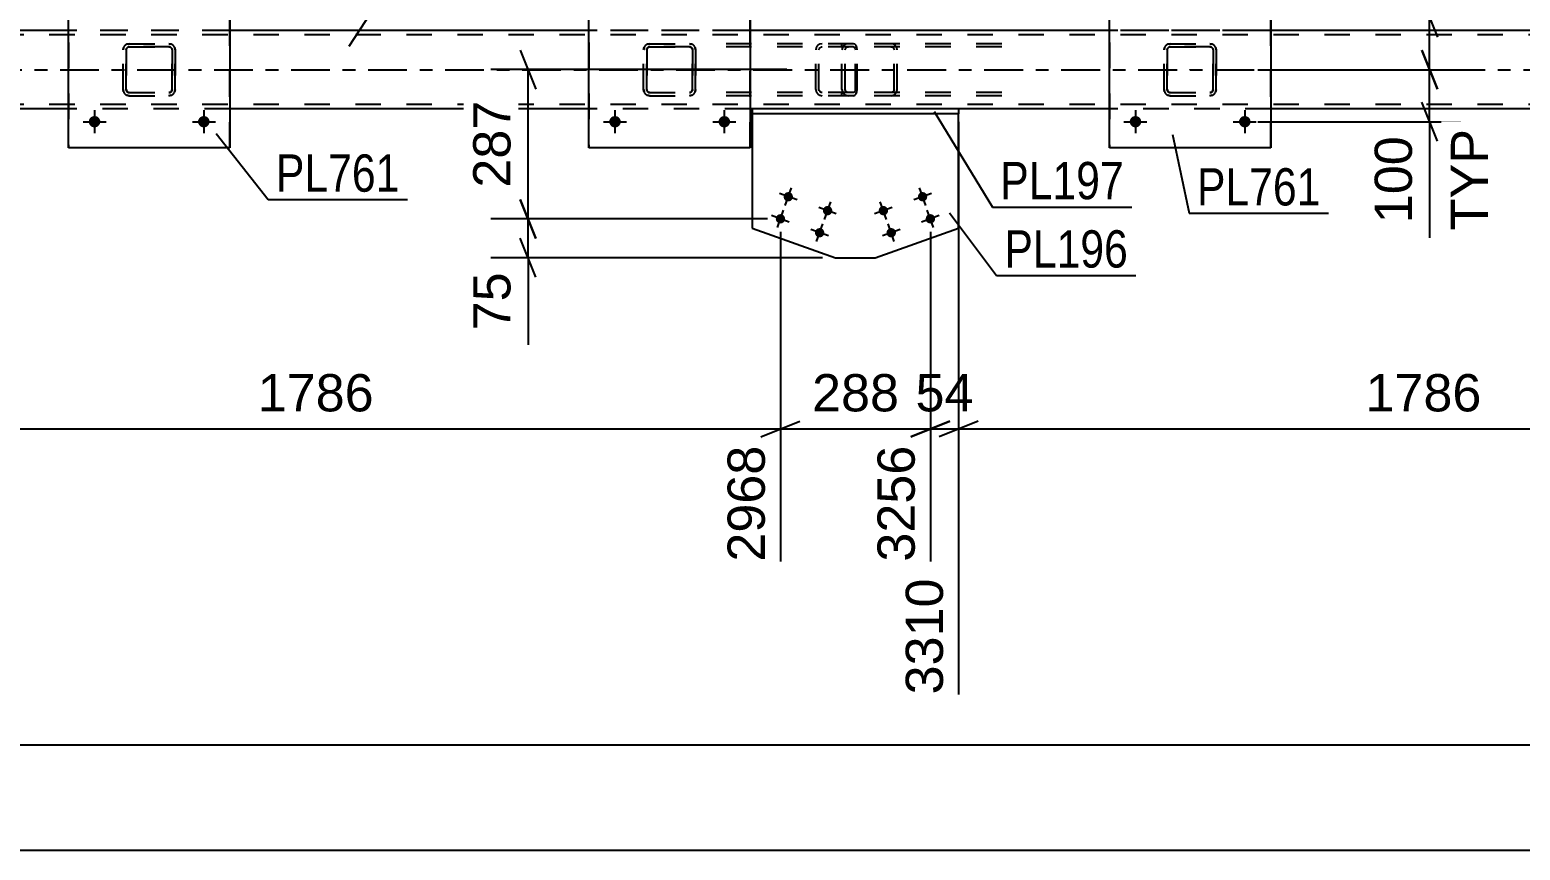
# Model space of a CAD drawing. Header units: millimetres. Extents: x 0 to 1189, y 0 to 841.
# Drawn here: x 149.1 to 263.6, y 697.7 to 760.7 of the extents above; entities that cross this region are included whole.
import ezdxf

# ---------------------------------------------------------------- set-up
doc = ezdxf.new("R2010")
doc.units = ezdxf.units.MM
doc.linetypes.add('DXK_LINE_DOT2', pattern=[3.9198, 1.9599, -1.9599])
doc.linetypes.add('DXK_LINE_DOT3', pattern=[5.9187, 2.979, -0.9799, 0.9799, -0.9799])
doc.styles.add('Arial', font='ARIAL.TTF', dxfattribs={"height": 0.2})
doc.styles.add('Arial Narrow', font='ARIALN.TTF', dxfattribs={"height": 0.2})

# ---------------------------------------------------------------- blocks, each defined once
blk = doc.blocks.new('Part-203773696-3738 - 3606')
at = {"color": 2, "linetype": 'Continuous'}
for p, q in [((232.07, 751.62), (232.07, 763.62)), ((232.07, 763.62), (232.07, 763.62)), ((232.07, 763.62), (244.47, 763.62)), ((244.47, 763.62), (244.47, 751.62)), ((232.07, 751.62), (232.07, 751.62)), ((244.47, 751.62), (232.07, 751.62))]:
    blk.add_line(p, q, dxfattribs=at)
at = {"color": 7, "linetype": 'DXK_LINE_DOT2'}
for p, q in [((232.07, 763.62), (232.07, 751.62)), ((232.07, 763.62), (232.07, 763.62)), ((244.47, 751.62), (244.47, 763.62)), ((232.07, 751.62), (232.07, 751.62))]:
    blk.add_line(p, q, dxfattribs=at)
blk = doc.blocks.new('Part-203773696-3739 - 3606')
at = {"color": 7, "linetype": 'DXK_LINE_DOT2'}
for p, q in [((236.57, 759.59), (236.75, 759.62)), ((236.75, 759.62), (236.57, 759.59)), ((236.66, 759.37), (236.75, 759.38)), ((236.75, 759.38), (236.66, 759.37)), ((236.75, 759.62), (239.79, 759.62)), ((236.75, 759.62), (236.75, 759.62)), ((236.75, 759.62), (239.79, 759.62)), ((236.75, 759.38), (239.79, 759.38)), ((236.75, 759.38), (236.75, 759.38)), ((239.79, 759.38), (236.75, 759.38)), ((239.79, 759.62), (239.79, 759.62)), ((239.79, 759.62), (239.97, 759.59)), ((239.98, 759.59), (239.79, 759.62)), ((239.79, 759.38), (239.79, 759.38)), ((239.79, 759.38), (239.89, 759.37)), ((239.88, 759.37), (239.79, 759.38)), ((236.27, 759.14), (236.31, 759.33)), ((236.31, 759.33), (236.27, 759.14)), ((236.27, 756.1), (236.27, 759.14)), ((236.27, 759.14), (236.27, 759.14)), ((236.27, 756.1), (236.27, 759.14)), ((236.51, 759.14), (236.53, 759.24)), ((236.53, 759.24), (236.51, 759.14)), ((236.51, 756.1), (236.51, 759.14)), ((236.51, 759.14), (236.51, 759.14)), ((236.51, 759.14), (236.51, 756.1)), ((236.53, 759.24), (236.58, 759.31)), ((236.58, 759.31), (236.53, 759.24)), ((236.58, 759.31), (236.66, 759.37)), ((236.66, 759.37), (236.58, 759.31)), ((239.88, 759.37), (239.89, 759.37)), ((239.96, 759.31), (239.88, 759.37)), ((239.89, 759.37), (239.96, 759.31)), ((239.96, 759.31), (240.02, 759.24)), ((240.01, 759.24), (239.96, 759.31)), ((240.03, 759.14), (240.01, 759.24)), ((240.02, 759.24), (240.03, 759.14)), ((240.03, 756.1), (240.03, 759.14)), ((240.03, 759.14), (240.03, 759.14)), ((240.03, 759.14), (240.03, 756.1)), ((240.23, 759.33), (240.27, 759.14)), ((240.27, 759.14), (240.24, 759.33)), ((240.27, 756.1), (240.27, 759.14)), ((240.27, 759.14), (240.27, 759.14)), ((240.27, 759.14), (240.27, 756.1)), ((236.27, 756.1), (236.27, 756.1)), ((236.31, 755.92), (236.27, 756.1)), ((236.27, 756.1), (236.31, 755.92)), ((236.51, 756.1), (236.51, 756.1)), ((236.53, 756.01), (236.51, 756.1)), ((236.51, 756.1), (236.53, 756.01)), ((236.58, 755.93), (236.53, 756.01)), ((236.53, 756.01), (236.58, 755.93)), ((236.66, 755.88), (236.58, 755.93)), ((236.58, 755.93), (236.66, 755.88)), ((239.88, 755.88), (239.96, 755.93)), ((239.96, 755.93), (239.89, 755.88)), ((240.02, 756.01), (239.96, 755.93)), ((239.96, 755.93), (240.01, 756.01)), ((240.01, 756.01), (240.03, 756.1)), ((240.03, 756.1), (240.02, 756.01)), ((240.03, 756.1), (240.03, 756.1)), ((240.27, 756.1), (240.23, 755.92)), ((240.24, 755.92), (240.27, 756.1)), ((240.27, 756.1), (240.27, 756.1)), ((236.57, 755.66), (236.57, 755.66)), ((236.75, 755.62), (236.57, 755.66)), ((236.57, 755.66), (236.75, 755.62)), ((236.75, 755.86), (236.66, 755.88)), ((236.66, 755.88), (236.75, 755.86)), ((236.75, 755.86), (239.79, 755.86)), ((236.75, 755.86), (236.75, 755.86)), ((236.75, 755.86), (239.79, 755.86)), ((236.75, 755.62), (239.79, 755.62)), ((236.75, 755.62), (236.75, 755.62)), ((236.75, 755.62), (239.79, 755.62)), ((239.89, 755.88), (239.79, 755.86)), ((239.79, 755.86), (239.88, 755.88)), ((239.79, 755.86), (239.79, 755.86)), ((239.97, 755.66), (239.79, 755.62)), ((239.79, 755.62), (239.98, 755.66)), ((239.79, 755.62), (239.79, 755.62))]:
    blk.add_line(p, q, dxfattribs=at)
at = {"color": 7, "linetype": 'DXK_LINE_DOT3'}
blk.add_line((238.28, 757.62), (238.27, 757.63), dxfattribs=at)
at = {"color": 7, "linetype": 'DXK_LINE_DOT2'}
for centre, start, end in [((236.75, 759.14), 112.5, 157.5), ((236.75, 759.14), 112.5, 157.5), ((239.79, 759.14), 22.5, 67.5), ((239.79, 759.14), 22.5, 67.5), ((236.75, 756.1), 202.5, 247.5), ((236.75, 756.1), 202.5, 247.5), ((239.79, 756.1), 292.5, 337.5), ((239.79, 756.1), 292.5, 337.5)]:
    blk.add_arc(centre, 0.48, start, end, dxfattribs=at)
blk = doc.blocks.new('Bolt-203773696-3721 - 3606')
at = {"linetype": 'Continuous'}
for points in [[(217.37, 747.74, -1), (218.05, 747.98, -1)], [(214.36, 746.67, -1), (215.04, 746.91, -1)], [(217.97, 746.04, -1), (218.65, 746.29, -1)], [(214.96, 744.97, -1), (215.64, 745.22, -1)]]:
    blk.add_hatch(color=1, dxfattribs=at).paths.add_polyline_path(points)
at = {"color": 1, "linetype": 'Continuous'}
for p, q in [((218.39, 748.1), (217.03, 747.62)), ((217.95, 747.18), (217.47, 748.54)), ((215.37, 747.03), (214.02, 746.55)), ((214.94, 746.11), (214.46, 747.47)), ((218.55, 745.49), (218.07, 746.84)), ((215.54, 744.42), (215.06, 745.77)), ((218.99, 746.41), (217.63, 745.92)), ((215.98, 745.34), (214.62, 744.85))]:
    blk.add_line(p, q, dxfattribs=at)
blk = doc.blocks.new('Part-203773696-3733 - 3606')
at = {"color": 7, "linetype": 'DXK_LINE_DOT2'}
for p, q in [((196.57, 759.59), (196.75, 759.62)), ((196.75, 759.62), (196.57, 759.59)), ((196.66, 759.37), (196.75, 759.38)), ((196.75, 759.38), (196.66, 759.37)), ((196.75, 759.62), (199.79, 759.62)), ((196.75, 759.62), (196.75, 759.62)), ((196.75, 759.62), (199.79, 759.62)), ((196.75, 759.38), (199.79, 759.38)), ((196.75, 759.38), (196.75, 759.38)), ((199.79, 759.38), (196.75, 759.38)), ((199.79, 759.62), (199.79, 759.62)), ((199.79, 759.62), (199.97, 759.59)), ((199.98, 759.59), (199.79, 759.62)), ((199.79, 759.38), (199.79, 759.38)), ((199.79, 759.38), (199.89, 759.37)), ((199.88, 759.37), (199.79, 759.38)), ((196.27, 759.14), (196.31, 759.33)), ((196.31, 759.33), (196.27, 759.14)), ((196.27, 756.1), (196.27, 759.14)), ((196.27, 759.14), (196.27, 759.14)), ((196.27, 756.1), (196.27, 759.14)), ((196.51, 759.14), (196.53, 759.24)), ((196.53, 759.24), (196.51, 759.14)), ((196.51, 756.1), (196.51, 759.14)), ((196.51, 759.14), (196.51, 759.14)), ((196.51, 759.14), (196.51, 756.1)), ((196.53, 759.24), (196.59, 759.31)), ((196.58, 759.31), (196.53, 759.24)), ((196.66, 759.37), (196.58, 759.31)), ((196.59, 759.31), (196.66, 759.37)), ((199.88, 759.37), (199.89, 759.37)), ((199.96, 759.31), (199.88, 759.37)), ((199.89, 759.37), (199.96, 759.31)), ((199.96, 759.31), (200.02, 759.24)), ((200.01, 759.24), (199.96, 759.31)), ((200.03, 759.14), (200.01, 759.24)), ((200.02, 759.24), (200.03, 759.14)), ((200.03, 756.1), (200.03, 759.14)), ((200.03, 759.14), (200.03, 759.14)), ((200.03, 759.14), (200.03, 756.1)), ((200.23, 759.33), (200.27, 759.14)), ((200.27, 759.14), (200.24, 759.33)), ((200.27, 756.1), (200.27, 759.14)), ((200.27, 759.14), (200.27, 759.14)), ((200.27, 759.14), (200.27, 756.1)), ((196.27, 756.1), (196.27, 756.1)), ((196.31, 755.92), (196.27, 756.1)), ((196.27, 756.1), (196.31, 755.92)), ((196.51, 756.1), (196.51, 756.1)), ((196.53, 756.01), (196.51, 756.1)), ((196.51, 756.1), (196.53, 756.01)), ((196.59, 755.93), (196.53, 756.01)), ((196.53, 756.01), (196.58, 755.93)), ((196.58, 755.93), (196.66, 755.88)), ((196.66, 755.88), (196.59, 755.93)), ((199.88, 755.88), (199.96, 755.93)), ((199.96, 755.93), (199.89, 755.88)), ((200.02, 756.01), (199.96, 755.93)), ((199.96, 755.93), (200.01, 756.01)), ((200.01, 756.01), (200.03, 756.1)), ((200.03, 756.1), (200.02, 756.01)), ((200.03, 756.1), (200.03, 756.1)), ((200.27, 756.1), (200.23, 755.92)), ((200.24, 755.92), (200.27, 756.1)), ((200.27, 756.1), (200.27, 756.1)), ((196.57, 755.66), (196.57, 755.66)), ((196.75, 755.62), (196.57, 755.66)), ((196.57, 755.66), (196.75, 755.62)), ((196.75, 755.86), (196.66, 755.88)), ((196.66, 755.88), (196.75, 755.86)), ((196.75, 755.86), (199.79, 755.86)), ((196.75, 755.86), (196.75, 755.86)), ((196.75, 755.86), (199.79, 755.86)), ((196.75, 755.62), (199.79, 755.62)), ((196.75, 755.62), (196.75, 755.62)), ((196.75, 755.62), (199.79, 755.62)), ((199.89, 755.88), (199.79, 755.86)), ((199.79, 755.86), (199.88, 755.88)), ((199.79, 755.86), (199.79, 755.86)), ((199.97, 755.66), (199.79, 755.62)), ((199.79, 755.62), (199.98, 755.66)), ((199.79, 755.62), (199.79, 755.62))]:
    blk.add_line(p, q, dxfattribs=at)
at = {"color": 7, "linetype": 'DXK_LINE_DOT3'}
blk.add_line((198.28, 757.62), (198.27, 757.63), dxfattribs=at)
at = {"color": 7, "linetype": 'DXK_LINE_DOT2'}
for centre, start, end in [((196.75, 759.14), 112.5, 157.5), ((196.75, 759.14), 112.5, 157.5), ((199.79, 759.14), 22.5, 67.5), ((199.79, 759.14), 22.5, 67.5), ((196.75, 756.1), 202.5, 247.5), ((196.75, 756.1), 202.5, 247.5), ((199.79, 756.1), 292.5, 337.5), ((199.79, 756.1), 292.5, 337.5)]:
    blk.add_arc(centre, 0.48, start, end, dxfattribs=at)
blk = doc.blocks.new('Part-203773696-3732 - 3606')
at = {"color": 2, "linetype": 'Continuous'}
for p, q in [((192.07, 751.62), (192.07, 763.62)), ((192.07, 763.62), (192.07, 763.62)), ((192.07, 763.62), (204.47, 763.62)), ((204.47, 763.62), (204.47, 751.62)), ((192.07, 751.62), (192.07, 751.62)), ((204.47, 751.62), (192.07, 751.62))]:
    blk.add_line(p, q, dxfattribs=at)
at = {"color": 7, "linetype": 'DXK_LINE_DOT2'}
for p, q in [((192.07, 763.62), (192.07, 751.62)), ((192.07, 763.62), (192.07, 763.62)), ((204.47, 751.62), (204.47, 763.62)), ((192.07, 751.62), (192.07, 751.62))]:
    blk.add_line(p, q, dxfattribs=at)
blk = doc.blocks.new('Part-203773696-3751 - 3606')
at = {"color": 7, "linetype": 'DXK_LINE_DOT2'}
for p, q in [((764.05, 760.62), (112.08, 760.62)), ((164.48, 760.62), (152.08, 760.62)), ((204.47, 760.62), (192.07, 760.62)), ((244.47, 760.62), (232.07, 760.62)), ((764.05, 760.3), (104.08, 760.3)), ((764.05, 754.94), (104.08, 754.94)), ((164.48, 754.62), (152.08, 754.62)), ((204.47, 754.62), (192.07, 754.62)), ((220.48, 754.62), (204.62, 754.62)), ((244.47, 754.62), (232.07, 754.62))]:
    blk.add_line(p, q, dxfattribs=at)
at = {"color": 2, "linetype": 'Continuous'}
for p, q in [((152.08, 760.62), (124.48, 760.62)), ((192.07, 760.62), (164.48, 760.62)), ((232.07, 760.62), (204.47, 760.62)), ((272.08, 760.62), (244.47, 760.62)), ((152.08, 754.62), (135.34, 754.62)), ((192.07, 754.62), (164.48, 754.62)), ((204.62, 754.62), (204.47, 754.62)), ((232.07, 754.62), (220.48, 754.62)), ((272.08, 754.62), (244.47, 754.62))]:
    blk.add_line(p, q, dxfattribs=at)
at = {"color": 7, "linetype": 'DXK_LINE_DOT3'}
blk.add_line((104.08, 757.62), (764.05, 757.62), dxfattribs=at)
blk = doc.blocks.new('Part-203773696-3762 - 3606')
at = {"color": 2, "linetype": 'Continuous'}
for p, q in [((152.08, 763.62), (152.07, 763.62)), ((152.08, 751.62), (152.08, 763.62)), ((152.08, 763.62), (164.48, 763.62)), ((164.48, 763.62), (164.48, 751.62)), ((152.07, 751.62), (152.08, 751.62)), ((164.48, 751.62), (152.08, 751.62))]:
    blk.add_line(p, q, dxfattribs=at)
at = {"color": 7, "linetype": 'DXK_LINE_DOT2'}
for p, q in [((152.07, 763.62), (152.07, 751.62)), ((152.08, 763.62), (152.07, 763.62)), ((164.47, 751.62), (164.47, 763.62)), ((152.08, 751.62), (152.07, 751.62))]:
    blk.add_line(p, q, dxfattribs=at)
blk = doc.blocks.new('Part-203773696-3763 - 3606')
at = {"color": 7, "linetype": 'DXK_LINE_DOT2'}
for p, q in [((156.57, 759.59), (156.75, 759.62)), ((156.75, 759.62), (156.57, 759.59)), ((156.66, 759.37), (156.75, 759.38)), ((156.75, 759.38), (156.66, 759.37)), ((156.75, 759.62), (159.79, 759.62)), ((156.75, 759.62), (156.75, 759.62)), ((156.75, 759.62), (159.79, 759.62)), ((156.75, 759.38), (159.79, 759.38)), ((156.75, 759.38), (156.75, 759.38)), ((159.79, 759.38), (156.75, 759.38)), ((159.79, 759.62), (159.79, 759.62)), ((159.79, 759.62), (159.97, 759.59)), ((159.98, 759.59), (159.79, 759.62)), ((159.79, 759.38), (159.79, 759.38)), ((159.79, 759.38), (159.89, 759.37)), ((159.88, 759.37), (159.79, 759.38)), ((156.27, 759.14), (156.31, 759.33)), ((156.31, 759.33), (156.27, 759.14)), ((156.27, 756.1), (156.27, 759.14)), ((156.27, 759.14), (156.27, 759.14)), ((156.27, 756.1), (156.27, 759.14)), ((156.51, 759.14), (156.53, 759.24)), ((156.53, 759.24), (156.51, 759.14)), ((156.51, 756.1), (156.51, 759.14)), ((156.51, 759.14), (156.51, 759.14)), ((156.51, 759.14), (156.51, 756.1)), ((156.53, 759.24), (156.59, 759.31)), ((156.58, 759.31), (156.53, 759.24)), ((156.66, 759.37), (156.58, 759.31)), ((156.59, 759.31), (156.66, 759.37)), ((159.88, 759.37), (159.89, 759.37)), ((159.96, 759.31), (159.88, 759.37)), ((159.89, 759.37), (159.96, 759.31)), ((159.96, 759.31), (160.02, 759.24)), ((160.01, 759.24), (159.96, 759.31)), ((160.03, 759.14), (160.01, 759.24)), ((160.02, 759.24), (160.03, 759.14)), ((160.03, 756.1), (160.03, 759.14)), ((160.03, 759.14), (160.03, 759.14)), ((160.03, 759.14), (160.03, 756.1)), ((160.23, 759.33), (160.27, 759.14)), ((160.27, 759.14), (160.24, 759.33)), ((160.27, 756.1), (160.27, 759.14)), ((160.27, 759.14), (160.27, 759.14)), ((160.27, 759.14), (160.27, 756.1)), ((156.27, 756.1), (156.27, 756.1)), ((156.31, 755.92), (156.27, 756.1)), ((156.27, 756.1), (156.31, 755.92)), ((156.51, 756.1), (156.51, 756.1)), ((156.53, 756.01), (156.51, 756.1)), ((156.51, 756.1), (156.53, 756.01)), ((156.59, 755.93), (156.53, 756.01)), ((156.53, 756.01), (156.58, 755.93)), ((156.58, 755.93), (156.66, 755.88)), ((156.66, 755.88), (156.59, 755.93)), ((159.88, 755.88), (159.96, 755.93)), ((159.96, 755.93), (159.89, 755.88)), ((160.02, 756.01), (159.96, 755.93)), ((159.96, 755.93), (160.01, 756.01)), ((160.01, 756.01), (160.03, 756.1)), ((160.03, 756.1), (160.02, 756.01)), ((160.03, 756.1), (160.03, 756.1)), ((160.27, 756.1), (160.23, 755.92)), ((160.24, 755.92), (160.27, 756.1)), ((160.27, 756.1), (160.27, 756.1)), ((156.57, 755.66), (156.57, 755.66)), ((156.75, 755.62), (156.57, 755.66)), ((156.57, 755.66), (156.75, 755.62)), ((156.75, 755.86), (156.66, 755.88)), ((156.66, 755.88), (156.75, 755.86)), ((156.75, 755.86), (159.79, 755.86)), ((156.75, 755.86), (156.75, 755.86)), ((156.75, 755.86), (159.79, 755.86)), ((156.75, 755.62), (159.79, 755.62)), ((156.75, 755.62), (156.75, 755.62)), ((156.75, 755.62), (159.79, 755.62)), ((159.89, 755.88), (159.79, 755.86)), ((159.79, 755.86), (159.88, 755.88)), ((159.79, 755.86), (159.79, 755.86)), ((159.97, 755.66), (159.79, 755.62)), ((159.79, 755.62), (159.98, 755.66)), ((159.79, 755.62), (159.79, 755.62))]:
    blk.add_line(p, q, dxfattribs=at)
at = {"color": 7, "linetype": 'DXK_LINE_DOT3'}
blk.add_line((158.28, 757.62), (158.27, 757.63), dxfattribs=at)
at = {"color": 7, "linetype": 'DXK_LINE_DOT2'}
for centre, start, end in [((156.75, 759.14), 112.5, 157.5), ((156.75, 759.14), 112.5, 157.5), ((159.79, 759.14), 22.5, 67.5), ((159.79, 759.14), 22.5, 67.5), ((156.75, 756.1), 202.5, 247.5), ((156.75, 756.1), 202.5, 247.5), ((159.79, 756.1), 292.5, 337.5), ((159.79, 756.1), 292.5, 337.5)]:
    blk.add_arc(centre, 0.48, start, end, dxfattribs=at)
blk = doc.blocks.new('Bolt-203773696-3793 - 3606')
at = {"linetype": 'Continuous'}
for points in [[(193.63, 753.62), (193.64, 753.72), (193.67, 753.8), (193.72, 753.88), (193.78, 753.95), (193.85, 754.01), (193.94, 754.04), (194.03, 754.06), (194.12, 754.06), (194.21, 754.04), (194.29, 754.01), (194.37, 753.95), (194.43, 753.88), (194.48, 753.8), (194.51, 753.72), (194.51, 753.62), (194.51, 753.53), (194.48, 753.45), (194.43, 753.37), (194.37, 753.3), (194.29, 753.24), (194.21, 753.21), (194.12, 753.19), (194.03, 753.19), (193.94, 753.21), (193.85, 753.24), (193.78, 753.3), (193.72, 753.37), (193.67, 753.45), (193.64, 753.53)], [(202.03, 753.62), (202.04, 753.72), (202.07, 753.8), (202.12, 753.88), (202.18, 753.95), (202.25, 754.01), (202.34, 754.04), (202.43, 754.06), (202.52, 754.06), (202.61, 754.04), (202.69, 754.01), (202.77, 753.95), (202.83, 753.88), (202.88, 753.8), (202.91, 753.72), (202.91, 753.62), (202.91, 753.53), (202.88, 753.45), (202.83, 753.37), (202.77, 753.3), (202.69, 753.24), (202.61, 753.21), (202.52, 753.19), (202.43, 753.19), (202.34, 753.21), (202.25, 753.24), (202.18, 753.3), (202.12, 753.37), (202.07, 753.45), (202.04, 753.53)]]:
    blk.add_hatch(color=1, dxfattribs=at).paths.add_polyline_path(points)
at = {"color": 1, "linetype": 'Continuous'}
for p, q in [((194.07, 754.5), (194.07, 752.74)), ((202.47, 754.5), (202.47, 752.74)), ((193.19, 753.62), (194.95, 753.62)), ((201.59, 753.62), (203.35, 753.62))]:
    blk.add_line(p, q, dxfattribs=at)
blk = doc.blocks.new('Bolt-203773696-3795 - 3606')
at = {"linetype": 'Continuous'}
for points in [[(233.63, 753.62), (233.64, 753.72), (233.67, 753.8), (233.72, 753.88), (233.78, 753.95), (233.85, 754.01), (233.94, 754.04), (234.03, 754.06), (234.12, 754.06), (234.21, 754.04), (234.29, 754.01), (234.37, 753.95), (234.43, 753.88), (234.48, 753.8), (234.5, 753.72), (234.51, 753.62), (234.5, 753.53), (234.48, 753.45), (234.43, 753.37), (234.37, 753.3), (234.29, 753.24), (234.21, 753.21), (234.12, 753.19), (234.03, 753.19), (233.94, 753.21), (233.85, 753.24), (233.78, 753.3), (233.72, 753.37), (233.67, 753.45), (233.64, 753.53)], [(242.03, 753.62), (242.04, 753.72), (242.07, 753.8), (242.12, 753.88), (242.18, 753.95), (242.25, 754.01), (242.34, 754.04), (242.43, 754.06), (242.52, 754.06), (242.61, 754.04), (242.69, 754.01), (242.77, 753.95), (242.83, 753.88), (242.88, 753.8), (242.9, 753.72), (242.91, 753.62), (242.9, 753.53), (242.88, 753.45), (242.83, 753.37), (242.77, 753.3), (242.69, 753.24), (242.61, 753.21), (242.52, 753.19), (242.43, 753.19), (242.34, 753.21), (242.25, 753.24), (242.18, 753.3), (242.12, 753.37), (242.07, 753.45), (242.04, 753.53)]]:
    blk.add_hatch(color=1, dxfattribs=at).paths.add_polyline_path(points)
at = {"color": 1, "linetype": 'Continuous'}
for p, q in [((234.07, 754.5), (234.07, 752.74)), ((242.47, 754.5), (242.47, 752.74)), ((233.19, 753.62), (234.95, 753.62)), ((241.59, 753.62), (243.35, 753.62))]:
    blk.add_line(p, q, dxfattribs=at)
blk = doc.blocks.new('Part-203773696-3802 - 3606')
at = {"color": 7, "linetype": 'DXK_LINE_DOT2'}
for p, q in [((212.03, 759.62), (211.83, 759.59)), ((211.93, 759.37), (212.03, 759.38)), ((223.8, 759.62), (212.03, 759.62)), ((223.8, 759.38), (212.03, 759.38)), ((215.46, 759.59), (215.26, 759.62)), ((215.26, 759.38), (215.36, 759.37)), ((211.55, 759.33), (211.51, 759.14)), ((211.51, 756.1), (211.51, 759.14)), ((211.77, 759.14), (211.79, 759.24)), ((211.77, 756.1), (211.77, 759.14)), ((211.79, 759.24), (211.84, 759.31)), ((211.84, 759.31), (211.93, 759.37)), ((215.36, 759.37), (215.44, 759.31)), ((215.44, 759.31), (215.5, 759.24)), ((215.5, 759.24), (215.52, 759.14)), ((215.52, 756.1), (215.52, 759.14)), ((215.77, 759.14), (215.73, 759.33)), ((215.77, 756.1), (215.77, 759.14)), ((211.51, 756.1), (211.55, 755.92)), ((211.79, 756.01), (211.77, 756.1)), ((211.84, 755.93), (211.79, 756.01)), ((211.93, 755.88), (211.84, 755.93)), ((215.44, 755.93), (215.36, 755.88)), ((215.5, 756.01), (215.44, 755.93)), ((215.52, 756.1), (215.5, 756.01)), ((215.73, 755.92), (215.77, 756.1)), ((211.83, 755.66), (212.03, 755.62)), ((212.03, 755.86), (211.93, 755.88)), ((223.8, 755.86), (212.03, 755.86)), ((223.8, 755.62), (212.03, 755.62)), ((215.36, 755.88), (215.26, 755.86)), ((215.26, 755.62), (215.46, 755.66))]:
    blk.add_line(p, q, dxfattribs=at)
for centre, start, end in [((212.01, 759.12), 110.7583, 155.68), ((215.28, 759.12), 24.32, 69.2417), ((212.01, 756.13), 204.32, 249.2417), ((215.28, 756.13), 290.7583, 335.68)]:
    blk.add_arc(centre, 0.496, start, end, dxfattribs=at)
blk = doc.blocks.new('Bolt-203773696-3830 - 3606')
at = {"linetype": 'Continuous'}
for points in [[(153.64, 753.62), (153.64, 753.72), (153.67, 753.8), (153.72, 753.88), (153.78, 753.95), (153.86, 754.01), (153.94, 754.04), (154.03, 754.06), (154.12, 754.06), (154.21, 754.04), (154.3, 754.01), (154.37, 753.95), (154.43, 753.88), (154.48, 753.8), (154.51, 753.72), (154.52, 753.62), (154.51, 753.53), (154.48, 753.45), (154.43, 753.37), (154.37, 753.3), (154.3, 753.24), (154.21, 753.21), (154.12, 753.19), (154.03, 753.19), (153.94, 753.21), (153.86, 753.24), (153.78, 753.3), (153.72, 753.37), (153.67, 753.45), (153.64, 753.53)], [(162.04, 753.62), (162.04, 753.72), (162.07, 753.8), (162.12, 753.88), (162.18, 753.95), (162.26, 754.01), (162.34, 754.04), (162.43, 754.06), (162.52, 754.06), (162.61, 754.04), (162.7, 754.01), (162.77, 753.95), (162.83, 753.88), (162.88, 753.8), (162.91, 753.72), (162.92, 753.62), (162.91, 753.53), (162.88, 753.45), (162.83, 753.37), (162.77, 753.3), (162.7, 753.24), (162.61, 753.21), (162.52, 753.19), (162.43, 753.19), (162.34, 753.21), (162.26, 753.24), (162.18, 753.3), (162.12, 753.37), (162.07, 753.45), (162.04, 753.53)]]:
    blk.add_hatch(color=1, dxfattribs=at).paths.add_polyline_path(points)
at = {"color": 1, "linetype": 'Continuous'}
for p, q in [((154.08, 754.5), (154.08, 752.74)), ((162.48, 754.5), (162.48, 752.74)), ((153.2, 753.62), (154.96, 753.62)), ((161.6, 753.62), (163.36, 753.62))]:
    blk.add_line(p, q, dxfattribs=at)
blk = doc.blocks.new('Part-203773696-3983 - 3606')
at = {"color": 7, "linetype": 'DXK_LINE_DOT2'}
for p, q in [((212.41, 759.62), (202.56, 759.62)), ((212.41, 759.38), (202.56, 759.38)), ((210, 759.62), (209.81, 759.59)), ((209.91, 759.37), (210, 759.38)), ((211.51, 759.38), (211.51, 759.62)), ((212.51, 759.59), (212.41, 759.62)), ((212.41, 759.38), (212.46, 759.37)), ((212.6, 759.48), (212.51, 759.59)), ((212.66, 759.33), (212.6, 759.48)), ((209.54, 759.33), (209.5, 759.14)), ((209.5, 756.1), (209.5, 759.14)), ((209.75, 759.14), (209.77, 759.24)), ((209.75, 756.1), (209.75, 759.14)), ((209.77, 759.24), (209.83, 759.31)), ((209.83, 759.31), (209.91, 759.37)), ((212.46, 759.37), (212.51, 759.31)), ((212.51, 759.31), (212.54, 759.24)), ((212.54, 759.24), (212.55, 759.14)), ((212.55, 756.1), (212.55, 759.14)), ((212.68, 759.14), (212.66, 759.33)), ((212.68, 756.1), (212.68, 759.14)), ((209.5, 756.1), (209.54, 755.92)), ((209.77, 756.01), (209.75, 756.1)), ((209.83, 755.93), (209.77, 756.01)), ((209.91, 755.88), (209.83, 755.93)), ((212.51, 755.93), (212.46, 755.88)), ((212.54, 756.01), (212.51, 755.93)), ((212.55, 756.1), (212.54, 756.01)), ((212.66, 755.92), (212.68, 756.1)), ((212.41, 755.86), (202.56, 755.86)), ((212.41, 755.62), (202.56, 755.62)), ((209.81, 755.66), (210, 755.62)), ((210, 755.86), (209.91, 755.88)), ((211.51, 755.62), (211.51, 755.86)), ((212.46, 755.88), (212.41, 755.86)), ((212.41, 755.62), (212.51, 755.66)), ((212.51, 755.66), (212.6, 755.77)), ((212.6, 755.77), (212.66, 755.92))]:
    blk.add_line(p, q, dxfattribs=at)
for centre, start, end in [((209.99, 759.13), 111.1513, 156.1049), ((209.99, 756.12), 203.8951, 248.8487)]:
    blk.add_arc(centre, 0.492, start, end, dxfattribs=at)
blk = doc.blocks.new('Bolt-203773696-3984 - 3606')
at = {"linetype": 'Continuous'}
for points in [[(207.05, 747.98, -1), (207.73, 747.74, -1)], [(210.07, 746.91, -1), (210.75, 746.67, -1)], [(206.45, 746.29, -1), (207.13, 746.04, -1)], [(209.46, 745.22, -1), (210.14, 744.97, -1)]]:
    blk.add_hatch(color=1, dxfattribs=at).paths.add_polyline_path(points)
at = {"color": 1, "linetype": 'Continuous'}
for p, q in [((208.07, 747.62), (206.71, 748.1)), ((207.15, 747.18), (207.63, 748.54)), ((206.55, 745.49), (207.03, 746.84)), ((211.08, 746.55), (209.73, 747.03)), ((210.17, 746.11), (210.65, 747.47)), ((207.47, 745.92), (206.11, 746.41)), ((209.56, 744.42), (210.04, 745.77)), ((210.48, 744.85), (209.13, 745.34))]:
    blk.add_line(p, q, dxfattribs=at)
blk = doc.blocks.new('Part-203773696-3989 - 3606')
at = {"color": 2, "linetype": 'Continuous'}
for p, q in [((220.48, 754.62), (204.62, 754.62)), ((204.62, 754.62), (204.62, 754.22)), ((220.48, 754.22), (204.62, 754.22)), ((220.48, 754.62), (220.48, 754.22))]:
    blk.add_line(p, q, dxfattribs=at)
blk = doc.blocks.new('Part-203773696-3994 - 3606')
at = {"color": 2, "linetype": 'Continuous'}
for p, q in [((204.62, 754.22), (204.62, 745.45)), ((220.48, 745.45), (220.48, 754.22)), ((204.62, 745.45), (211.03, 743.17)), ((214.07, 743.17), (220.48, 745.45)), ((211.03, 743.17), (214.07, 743.17))]:
    blk.add_line(p, q, dxfattribs=at)
at = {"color": 7, "linetype": 'DXK_LINE_DOT2'}
blk.add_line((220.48, 754.22), (204.62, 754.22), dxfattribs=at)
blk = doc.blocks.new('StraightDimension-203773696-21164 - 3606')
at = {"color": 7, "linetype": 'Continuous'}
for p, q in [((256.07, 759.12), (257.27, 756.12)), ((243.47, 757.62), (259.07, 757.62)), ((256.67, 753.62), (256.67, 757.62)), ((257.27, 752.12), (256.07, 755.12)), ((243.47, 753.62), (259.07, 753.62)), ((256.67, 753.62), (256.67, 744.7)), ((256.67, 753.62), (256.67, 744.7))]:
    blk.add_line(p, q, dxfattribs=at)
at = {"color": 0, "linetype": 'Continuous'}
blk.add_wipeout([(261.77, 753.65), (257.57, 753.65), (257.57, 744.68), (261.77, 744.68)], dxfattribs=at)
at = {"color": 0}
blk.add_wipeout([(255.92, 753.1), (251.72, 753.1), (251.72, 745.23), (255.92, 745.23)], dxfattribs=at)
at = {"color": 3, "linetype": 'Continuous', "style": 'Arial'}
blk.add_text('TYP', height=2.865, rotation=90.0002, dxfattribs=at).set_placement((261.17, 745.28))
at = {"color": 3, "style": 'Arial'}
blk.add_text('100', height=2.865, rotation=90.0002, dxfattribs=at).set_placement((255.32, 745.83))
blk = doc.blocks.new('StraightDimension-203773696-4038 - 3606')
at = {"color": 7, "linetype": 'Continuous'}
for p, q in [((220.48, 753.62), (220.48, 709.63)), ((218.31, 745.16), (218.31, 719.83)), ((216.81, 729.42), (219.81, 730.62)), ((218.31, 730.02), (220.48, 730.02)), ((221.98, 730.62), (218.98, 729.42))]:
    blk.add_line(p, q, dxfattribs=at)
at = {"color": 0, "linetype": 'Continuous'}
blk.add_wipeout([(219.88, 719.12), (215.68, 719.12), (215.68, 709.03), (219.88, 709.03)], dxfattribs=at)
at = {"color": 3, "linetype": 'Continuous', "style": 'Arial'}
blk.add_text('3310', height=2.865, rotation=90.0002, dxfattribs=at).set_placement((219.28, 709.63))
at = {"color": 0}
blk.add_wipeout([(222.22, 730.77), (222.22, 734.97), (216.57, 734.97), (216.57, 730.77)], dxfattribs=at)
at = {"color": 3, "style": 'Arial'}
blk.add_text('54', height=2.865, dxfattribs=at).set_placement((217.17, 731.37))
blk = doc.blocks.new('StraightDimension-203773696-4047 - 3606')
at = {"color": 7, "linetype": 'Continuous'}
for p, q in [((135.34, 750.62), (135.34, 709.63)), ((206.79, 745.16), (206.79, 719.83)), ((136.84, 730.62), (133.84, 729.42)), ((135.34, 730.02), (206.79, 730.02)), ((205.29, 729.42), (208.29, 730.62))]:
    blk.add_line(p, q, dxfattribs=at)
at = {"color": 0}
blk.add_wipeout([(176.11, 730.77), (176.11, 734.97), (166.02, 734.97), (166.02, 730.77)], dxfattribs=at)
at = {"color": 3, "style": 'Arial'}
blk.add_text('1786', height=2.865, dxfattribs=at).set_placement((166.62, 731.37))
at = {"color": 0, "linetype": 'Continuous'}
blk.add_wipeout([(206.19, 729.32), (201.99, 729.32), (201.99, 719.23), (206.19, 719.23)], dxfattribs=at)
at = {"color": 3, "linetype": 'Continuous', "style": 'Arial'}
blk.add_text('2968', height=2.865, rotation=90.0002, dxfattribs=at).set_placement((205.59, 719.83))
blk = doc.blocks.new('StraightDimension-203773696-4131 - 3606')
at = {"color": 7, "linetype": 'Continuous'}
for p, q in [((220.48, 753.62), (220.48, 709.63)), ((291.92, 745.17), (291.92, 719.83)), ((221.98, 730.62), (218.98, 729.42)), ((220.48, 730.02), (291.92, 730.02)), ((290.42, 729.42), (293.42, 730.62))]:
    blk.add_line(p, q, dxfattribs=at)
at = {"color": 0}
blk.add_wipeout([(261.25, 730.77), (261.25, 734.97), (251.15, 734.97), (251.15, 730.77)], dxfattribs=at)
at = {"color": 3, "style": 'Arial'}
blk.add_text('1786', height=2.865, dxfattribs=at).set_placement((251.75, 731.37))
at = {"color": 0, "linetype": 'Continuous'}
blk.add_wipeout([(291.32, 729.32), (287.12, 729.32), (287.12, 719.23), (291.32, 719.23)], dxfattribs=at)
at = {"color": 3, "linetype": 'Continuous', "style": 'Arial'}
blk.add_text('5096', height=2.865, rotation=90.0002, dxfattribs=at).set_placement((290.72, 719.83))
blk = doc.blocks.new('StraightDimension-203773696-4140 - 3606')
at = {"color": 7, "linetype": 'Continuous'}
for p, q in [((206.79, 745.16), (206.79, 719.83)), ((218.31, 745.16), (218.31, 719.83)), ((205.29, 729.42), (208.29, 730.62)), ((206.79, 730.02), (218.31, 730.02)), ((219.81, 730.62), (216.81, 729.42))]:
    blk.add_line(p, q, dxfattribs=at)
at = {"color": 0}
blk.add_wipeout([(216.49, 730.77), (216.49, 734.97), (208.62, 734.97), (208.62, 730.77)], dxfattribs=at)
at = {"color": 0, "linetype": 'Continuous'}
blk.add_wipeout([(217.71, 729.32), (213.51, 729.32), (213.51, 719.23), (217.71, 719.23)], dxfattribs=at)
at = {"color": 3, "style": 'Arial'}
blk.add_text('288', height=2.865, dxfattribs=at).set_placement((209.22, 731.37))
at = {"color": 3, "linetype": 'Continuous', "style": 'Arial'}
blk.add_text('3256', height=2.865, rotation=90.0002, dxfattribs=at).set_placement((217.11, 719.83))
blk = doc.blocks.new('StraightDimension-203773696-4426 - 3606')
at = {"color": 7, "linetype": 'Continuous'}
blk.add_line((91.18, 705.75), (764.85, 705.75), dxfattribs=at)
blk = doc.blocks.new('StraightDimension-203773696-5061 - 3606')
at = {"color": 7, "linetype": 'Continuous'}
blk.add_line((91.98, 697.66), (764.05, 697.66), dxfattribs=at)
blk = doc.blocks.new('StraightDimension-203773696-21163 - 3606')
at = {"color": 7, "linetype": 'Continuous'}
for p, q in [((256.67, 761.62), (256.67, 770.55)), ((256.67, 761.62), (256.67, 770.55)), ((256.07, 763.12), (257.27, 760.12)), ((243.47, 761.62), (259.07, 761.62)), ((256.67, 757.62), (256.67, 761.62)), ((257.27, 756.12), (256.07, 759.12)), ((243.47, 757.62), (259.07, 757.62))]:
    blk.add_line(p, q, dxfattribs=at)
at = {"color": 0}
blk.add_wipeout([(255.92, 770.02), (251.72, 770.02), (251.72, 762.15), (255.92, 762.15)], dxfattribs=at)
at = {"color": 0, "linetype": 'Continuous'}
blk.add_wipeout([(261.77, 770.57), (257.57, 770.57), (257.57, 761.6), (261.77, 761.6)], dxfattribs=at)
at = {"color": 3, "linetype": 'Continuous', "style": 'Arial'}
blk.add_text('TYP', height=2.865, rotation=90.0002, dxfattribs=at).set_placement((261.17, 762.2))
at = {"color": 3, "style": 'Arial'}
blk.add_text('100', height=2.865, rotation=90.0002, dxfattribs=at).set_placement((255.32, 762.75))
blk = doc.blocks.new('StraightDimension-203773696-21239 - 3606')
at = {"color": 7, "linetype": 'Continuous'}
for p, q in [((186.79, 759.13), (187.99, 756.13)), ((207.27, 757.63), (184.54, 757.63)), ((187.39, 746.16), (187.39, 757.63)), ((187.99, 744.66), (186.79, 747.66)), ((205.79, 746.16), (184.54, 746.16))]:
    blk.add_line(p, q, dxfattribs=at)
at = {"color": 0}
blk.add_wipeout([(186.64, 755.83), (182.44, 755.83), (182.44, 747.96), (186.64, 747.96)], dxfattribs=at)
at = {"color": 3, "style": 'Arial'}
blk.add_text('287', height=2.865, rotation=90.0002, dxfattribs=at).set_placement((186.04, 748.56))
blk = doc.blocks.new('StraightDimension-203773696-21240 - 3606')
at = {"color": 7, "linetype": 'Continuous'}
for p, q in [((186.79, 747.66), (187.99, 744.66)), ((205.79, 746.16), (184.54, 746.16)), ((187.39, 743.17), (187.39, 746.16)), ((187.99, 741.67), (186.79, 744.67)), ((210.03, 743.17), (184.54, 743.17)), ((187.39, 743.17), (187.39, 736.48)), ((187.39, 743.17), (187.39, 736.48))]:
    blk.add_line(p, q, dxfattribs=at)
at = {"color": 0}
blk.add_wipeout([(186.64, 742.65), (182.44, 742.65), (182.44, 737), (186.64, 737)], dxfattribs=at)
at = {"color": 3, "style": 'Arial'}
blk.add_text('75', height=2.865, rotation=90.0002, dxfattribs=at).set_placement((186.04, 737.6))
blk = doc.blocks.new('Mark-203773696-3734 - 3606')
at = {"color": 30, "linetype": 'Continuous'}
for p, q in [((236.92, 752.65), (238.2, 746.59)), ((238.2, 746.59), (248.91, 746.59))]:
    blk.add_line(p, q, dxfattribs=at)
at = {"color": 0}
blk.add_wipeout([(248.31, 747.19), (248.31, 750.19), (238.8, 750.19), (238.8, 747.19)], dxfattribs=at)
blk.add_wipeout([(248.31, 747.19), (248.31, 750.19), (238.8, 750.19), (238.8, 747.19)], dxfattribs=at)
at = {"color": 3, "style": 'Arial Narrow'}
blk.add_text('PL761', height=2.863, dxfattribs=at).set_placement((238.8, 747.19))
blk = doc.blocks.new('Mark-203773696-3747 - 3606')
at = {"color": 30, "linetype": 'Continuous'}
for p, q in [((173.64, 759.44), (177.61, 765.51)), ((177.61, 765.51), (188.67, 765.51))]:
    blk.add_line(p, q, dxfattribs=at)
at = {"color": 0}
blk.add_wipeout([(188.07, 766.11), (188.07, 769.11), (178.21, 769.11), (178.21, 766.11)], dxfattribs=at)
blk.add_wipeout([(188.07, 766.11), (188.07, 769.11), (178.21, 769.11), (178.21, 766.11)], dxfattribs=at)
at = {"color": 3, "style": 'Arial Narrow'}
blk.add_text('TR540', height=2.863, dxfattribs=at).set_placement((178.21, 766.11))
blk = doc.blocks.new('Mark-203773696-3758 - 3606')
at = {"color": 30, "linetype": 'Continuous'}
for p, q in [((163.42, 752.73), (167.42, 747.65)), ((167.42, 747.65), (178.12, 747.65))]:
    blk.add_line(p, q, dxfattribs=at)
at = {"color": 0}
blk.add_wipeout([(177.52, 748.25), (177.52, 751.25), (168.02, 751.25), (168.02, 748.25)], dxfattribs=at)
blk.add_wipeout([(177.52, 748.25), (177.52, 751.25), (168.02, 751.25), (168.02, 748.25)], dxfattribs=at)
at = {"color": 3, "style": 'Arial Narrow'}
blk.add_text('PL761', height=2.863, dxfattribs=at).set_placement((168.02, 748.25))
blk = doc.blocks.new('Mark-203773696-3985 - 3606')
at = {"color": 30, "linetype": 'Continuous'}
for p, q in [((218.6, 754.42), (223.08, 747.07)), ((223.08, 747.07), (233.78, 747.07))]:
    blk.add_line(p, q, dxfattribs=at)
at = {"color": 0}
blk.add_wipeout([(233.18, 747.67), (233.18, 750.67), (223.68, 750.67), (223.68, 747.67)], dxfattribs=at)
blk.add_wipeout([(233.18, 747.67), (233.18, 750.67), (223.68, 750.67), (223.68, 747.67)], dxfattribs=at)
at = {"color": 3, "style": 'Arial Narrow'}
blk.add_text('PL197', height=2.863, dxfattribs=at).set_placement((223.68, 747.67))
blk = doc.blocks.new('Mark-203773696-3990 - 3606')
at = {"color": 30, "linetype": 'Continuous'}
for p, q in [((219.79, 746.63), (223.4, 741.82)), ((223.4, 741.82), (234.11, 741.82))]:
    blk.add_line(p, q, dxfattribs=at)
at = {"color": 0}
blk.add_wipeout([(233.51, 742.42), (233.51, 745.42), (224, 745.42), (224, 742.42)], dxfattribs=at)
blk.add_wipeout([(233.51, 742.42), (233.51, 745.42), (224, 745.42), (224, 742.42)], dxfattribs=at)
at = {"color": 3, "style": 'Arial Narrow'}
blk.add_text('PL196', height=2.863, dxfattribs=at).set_placement((224, 742.42))

msp = doc.modelspace()

# ---------------------------------------------------------------- block references
for name in ['Part-203773696-3762 - 3606', 'Part-203773696-3732 - 3606', 'Part-203773696-3738 - 3606', 'Part-203773696-3751 - 3606', 'Part-203773696-3763 - 3606', 'Part-203773696-3733 - 3606', 'Part-203773696-3983 - 3606', 'Part-203773696-3802 - 3606', 'Part-203773696-3739 - 3606', 'Bolt-203773696-3830 - 3606', 'Bolt-203773696-3793 - 3606', 'Part-203773696-3989 - 3606', 'Part-203773696-3994 - 3606', 'Bolt-203773696-3795 - 3606', 'Bolt-203773696-3984 - 3606', 'Bolt-203773696-3721 - 3606']:
    msp.add_blockref(name, (0, 0))

# ---------------------------------------------------------------- next in the draw order: block references
for name in ['StraightDimension-203773696-21164 - 3606', 'StraightDimension-203773696-4038 - 3606', 'StraightDimension-203773696-4047 - 3606']:
    msp.add_blockref(name, (0, 0))

# ---------------------------------------------------------------- next in the draw order: block references
for name in ['StraightDimension-203773696-21163 - 3606', 'StraightDimension-203773696-4131 - 3606']:
    msp.add_blockref(name, (0, 0))

# ---------------------------------------------------------------- next in the draw order: block references
msp.add_blockref('StraightDimension-203773696-4140 - 3606', (0, 0))

# ---------------------------------------------------------------- next in the draw order: block references
msp.add_blockref('StraightDimension-203773696-4426 - 3606', (0, 0))

# ---------------------------------------------------------------- next in the draw order: block references
msp.add_blockref('StraightDimension-203773696-5061 - 3606', (0, 0))

# ---------------------------------------------------------------- next in the draw order: block references
for name in ['StraightDimension-203773696-21239 - 3606', 'Mark-203773696-3985 - 3606', 'Mark-203773696-3758 - 3606', 'Mark-203773696-3734 - 3606']:
    msp.add_blockref(name, (0, 0))

# ---------------------------------------------------------------- next in the draw order: block references
for name in ['Mark-203773696-3747 - 3606', 'StraightDimension-203773696-21240 - 3606', 'Mark-203773696-3990 - 3606']:
    msp.add_blockref(name, (0, 0))

doc.saveas('drawing.dxf')
